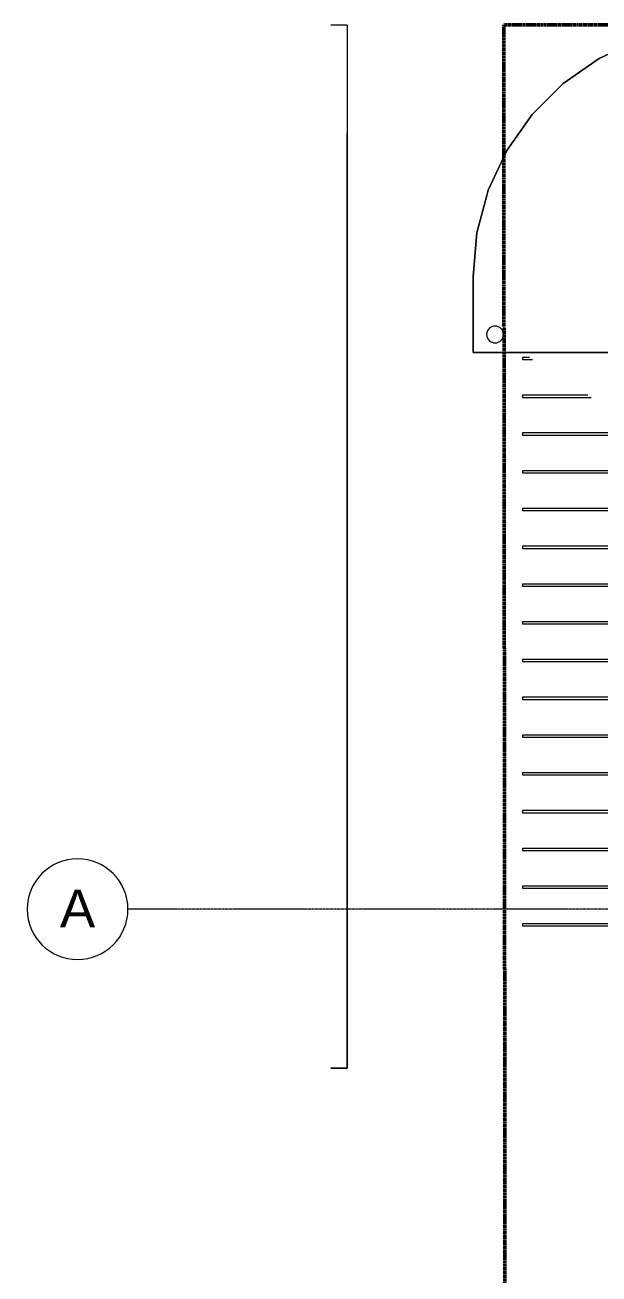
# Model space of a CAD drawing. Header units: inches. Extents: x -4218 to -1830, y 9757 to 12359.
# Drawn here: x -4218 to -3944, y 11673 to 12269 of the extents above; entities that cross this region are included whole.
import ezdxf

# ---------------------------------------------------------------- set-up
doc = ezdxf.new("R2010")
doc.units = ezdxf.units.IN
doc.header["$MEASUREMENT"] = 0
doc.linetypes.add('Double Dash 3_8_', pattern=[1, 0.375, -0.125, 0.125, -0.125, 0.125, -0.125])
doc.linetypes.add('Grid Line 1_2_', pattern=[0.875, 0.5, -0.125, 0.125, -0.125])
for name, color, linetype, lineweight in [('0-1', 7, 'Continuous', 5), ('0-2', 7, 'Continuous', 9), ('A-GENM-1', 7, 'Continuous', 9), ('C-PROP-LINE', 91, 'Double Dash 3_8_', 50), ('C-TOPO', 7, 'Continuous', 9), ('E-LITE-EQPM', 33, 'Continuous', 9), ('S-GRID-1', 1, 'Grid Line 1_2_', 9), ('S-GRID-IDEN', 1, 'Continuous', 9)]:
    doc.layers.add(name, color=color, linetype=linetype, lineweight=lineweight)
doc.styles.add('Arial', font='arial.ttf', dxfattribs={"height": 18})

# ---------------------------------------------------------------- blocks, each defined once
blk = doc.blocks.new('Parking_Stall_Multiple - BIKE PARKING-1367944-BACKGROUND - ROOF PLAN')
at = {"layer": 'A-GENM-1'}
for p, q in [((72, 0), (0, 0)), ((0, 0), (0, -16.99)), ((72, -1), (72, 0)), ((1, -16.99), (1, -1)), ((1, -1), (72, -1)), ((72, -18), (17.78, -18)), ((72, -18), (17.78, -18)), ((17.78, -19), (72, -19)), ((17.78, -19), (72, -19)), ((72, -19), (72, -18)), ((72, -19), (72, -18)), ((72, -36), (17.78, -36)), ((72, -36), (17.78, -36)), ((17.78, -37), (72, -37)), ((17.78, -37), (72, -37)), ((72, -37), (72, -36)), ((72, -37), (72, -36)), ((72, -54), (17.78, -54)), ((72, -54), (17.78, -54)), ((17.78, -55), (72, -55)), ((17.78, -55), (72, -55)), ((72, -55), (72, -54)), ((72, -55), (72, -54)), ((72, -72), (17.76, -72)), ((72, -72), (17.76, -72)), ((17.76, -73), (72, -73)), ((17.76, -73), (72, -73)), ((72, -73), (72, -72)), ((72, -73), (72, -72)), ((72, -90), (17.77, -90)), ((72, -90), (17.77, -90)), ((17.77, -91), (72, -91)), ((17.77, -91), (72, -91)), ((72, -91), (72, -90)), ((72, -91), (72, -90)), ((72, -108), (17.78, -108)), ((72, -108), (17.78, -108)), ((17.78, -109), (72, -109)), ((17.78, -109), (72, -109)), ((72, -109), (72, -108)), ((72, -109), (72, -108)), ((72, -126), (17.78, -126)), ((72, -126), (17.78, -126)), ((17.78, -127), (72, -127)), ((17.78, -127), (72, -127)), ((72, -127), (72, -126)), ((72, -127), (72, -126)), ((0, -131.04), (0, -145)), ((1, -144), (1, -131.04)), ((72, -144), (0, -144)), ((0, -144), (0, -163)), ((0, -145), (72, -145)), ((72, -144), (1, -144)), ((1, -162), (1, -145)), ((1, -145), (72, -145)), ((72, -145), (72, -144)), ((72, -145), (72, -144)), ((72, -162), (0, -162)), ((0, -162), (0, -181)), ((0, -163), (72, -163)), ((72, -162), (1, -162)), ((1, -180), (1, -163)), ((1, -163), (72, -163)), ((72, -163), (72, -162)), ((72, -163), (72, -162)), ((72, -180), (0, -180)), ((0, -180), (0, -199)), ((0, -181), (72, -181)), ((72, -180), (1, -180)), ((1, -198), (1, -181)), ((1, -181), (72, -181)), ((72, -181), (72, -180)), ((72, -181), (72, -180)), ((72, -198), (0, -198)), ((0, -198), (0, -217)), ((0, -199), (72, -199)), ((72, -198), (1, -198)), ((1, -216), (1, -199)), ((1, -199), (72, -199)), ((72, -199), (72, -198)), ((72, -199), (72, -198)), ((72, -216), (0, -216)), ((0, -216), (0, -226.64)), ((0, -217), (72, -217)), ((72, -216), (1, -216)), ((1, -227.28), (1, -217)), ((1, -217), (72, -217)), ((72, -217), (72, -216)), ((72, -217), (72, -216)), ((72, -234), (11.42, -234)), ((72, -234), (11.42, -234)), ((12.97, -235), (72, -235)), ((12.97, -235), (72, -235)), ((72, -235), (72, -234)), ((72, -235), (72, -234)), ((72, -252), (39.33, -252)), ((72, -252), (39.33, -252)), ((40.88, -253), (72, -253)), ((40.88, -253), (72, -253)), ((72, -253), (72, -252)), ((72, -253), (72, -252)), ((72, -270), (67.24, -270)), ((68.79, -271), (72, -271)), ((72, -271), (72, -270))]:
    blk.add_line(p, q, dxfattribs=at)
blk = doc.blocks.new('CTR  - Topography_rvt-1-BACKGROUND - ROOF PLAN')
at = {"layer": 'C-TOPO'}
for p, q in [((-4064.23, 12268.59), (-4071.98, 12268.59)), ((-4064.23, 12268.59), (-4071.98, 12268.59)), ((-4064.23, 12268.59), (-4064.23, 12217.15)), ((-4064.23, 12268.59), (-4064.23, 12217.15)), ((-3925.21, 12261.6), (-3944.17, 12252.76)), ((-3944.17, 12252.76), (-3925.21, 12261.6)), ((-3944.17, 12252.76), (-3961.3, 12240.76)), ((-3961.3, 12240.76), (-3944.17, 12252.76)), ((-3961.3, 12240.76), (-3969.34, 12232.72)), ((-3969.34, 12232.72), (-3961.3, 12240.76)), ((-3969.34, 12232.72), (-3976.09, 12225.97)), ((-3976.09, 12225.97), (-3969.34, 12232.72)), ((-3976.09, 12225.97), (-3988.09, 12208.83)), ((-3988.09, 12208.83), (-3976.09, 12225.97)), ((-4064.23, 12125.89), (-4064.23, 12217.15)), ((-4064.23, 12217.15), (-4064.23, 12125.89)), ((-3988.09, 12208.83), (-3996.93, 12189.88)), ((-3996.93, 12189.88), (-3988.09, 12208.83)), ((-3996.93, 12189.88), (-3997.6, 12187.37)), ((-3997.6, 12187.37), (-3996.93, 12189.88)), ((-3997.6, 12187.37), (-4002.34, 12169.67)), ((-4002.34, 12169.67), (-3997.6, 12187.37)), ((-4002.34, 12169.67), (-4004.17, 12148.83)), ((-4004.17, 12148.83), (-4002.34, 12169.67)), ((-4004.17, 12148.83), (-4004.17, 12118)), ((-4004.17, 12118), (-4004.17, 12148.83)), ((-4064.23, 11775.32), (-4064.23, 12125.89)), ((-4064.23, 12125.89), (-4064.23, 11775.32)), ((-4004.17, 12118), (-4004.17, 12112.59)), ((-4004.17, 12112.59), (-4004.17, 12118)), ((-4004.17, 12112.59), (-3998.6, 12112.59)), ((-3998.6, 12112.59), (-4004.17, 12112.59)), ((-3998.6, 12112.59), (-3994.38, 12112.59)), ((-3994.38, 12112.59), (-3998.6, 12112.59)), ((-3994.38, 12112.59), (-3989.92, 12112.59)), ((-3989.92, 12112.59), (-3994.38, 12112.59)), ((-3989.92, 12112.59), (-3981.4, 12112.59)), ((-3981.4, 12112.59), (-3989.92, 12112.59)), ((-3981.4, 12112.59), (-3902.72, 12112.59)), ((-3902.72, 12112.59), (-3981.4, 12112.59)), ((-4071.98, 11771.36), (-4067.86, 11771.36)), ((-4067.86, 11771.36), (-4071.98, 11771.36)), ((-4067.86, 11771.36), (-4065, 11771.36)), ((-4065, 11771.36), (-4067.86, 11771.36)), ((-4065, 11771.36), (-4064.23, 11771.36)), ((-4064.23, 11771.36), (-4065, 11771.36)), ((-4064.23, 11771.36), (-4064.23, 11775.32)), ((-4064.23, 11775.32), (-4064.23, 11771.36))]:
    blk.add_line(p, q, dxfattribs=at)
at = {"layer": '0-2', "rotation": 180}
blk.add_blockref('Parking_Stall_Multiple - BIKE PARKING-1367944-BACKGROUND - ROOF PLAN', (-3908.56, 11839.19), dxfattribs=at)
blk = doc.blocks.new('Pathway_Cooper_McGraw-Edison _BSC-BRC_Round - Pathway_Cooper_McGraw-Edison _BSC-BRC_Round-2028611-BACKGROUND - ROOF PLAN')
at = {"layer": 'E-LITE-EQPM'}
for start, end in [(360, 180), (180, 360)]:
    blk.add_arc((0, 0), 4, start, end, dxfattribs=at)
blk = doc.blocks.new('Family - ___-1878357-BACKGROUND - ROOF PLAN')
at = {"layer": 'C-PROP-LINE'}
for p, q in [((-3989.61, 12268.69), (-1926.87, 12268.69)), ((-3989.61, 12268.69), (-3989.45, 12118.59)), ((-3989.45, 12118.59), (-3989.42, 12089.69)), ((-3989.42, 12089.69), (-3987.26, 10009.09))]:
    blk.add_line(p, q, dxfattribs=at)
blk = doc.blocks.new('Grid - Grid Head - Circle-50561-BACKGROUND - ROOF PLAN')
at = {"layer": 'S-GRID-IDEN'}
for start, end in [(360, 180), (180, 360)]:
    blk.add_arc((0, 0), 0.25, start, end, dxfattribs=at)

msp = doc.modelspace()

# ---------------------------------------------------------------- linework, layer by layer
at = {"layer": 'S-GRID-1'}
msp.add_line((-1830.2, 11847.19), (-4168.71, 11847.19), dxfattribs=at)

# ---------------------------------------------------------------- block references
at = {"layer": '0-1'}
msp.add_blockref('CTR  - Topography_rvt-1-BACKGROUND - ROOF PLAN', (0, 0), dxfattribs=at)
at = {"layer": 'C-PROP-LINE'}
msp.add_blockref('Family - ___-1878357-BACKGROUND - ROOF PLAN', (0, 0), dxfattribs=at)
at = {"layer": 'E-LITE-EQPM'}
msp.add_blockref('Pathway_Cooper_McGraw-Edison _BSC-BRC_Round - Pathway_Cooper_McGraw-Edison _BSC-BRC_Round-2028611-BACKGROUND - ROOF PLAN', (-3993.72, 12121.15), dxfattribs=at)
at = {"layer": 'S-GRID-IDEN', "xscale": 95.99999999999994, "yscale": 95.99999999999994, "zscale": 95.99999999999994, "rotation": 89.99999999999987}
msp.add_blockref('Grid - Grid Head - Circle-50561-BACKGROUND - ROOF PLAN', (-4192.71, 11847.19), dxfattribs=at)

# ---------------------------------------------------------------- texts
at = {"layer": 'S-GRID-IDEN', "insert": (-4201.12, 11856.57), "char_height": 18, "width": 20.301, "attachment_point": 1, "style": 'Arial'}
msp.add_mtext('A', dxfattribs=at)

doc.saveas('drawing.dxf')
